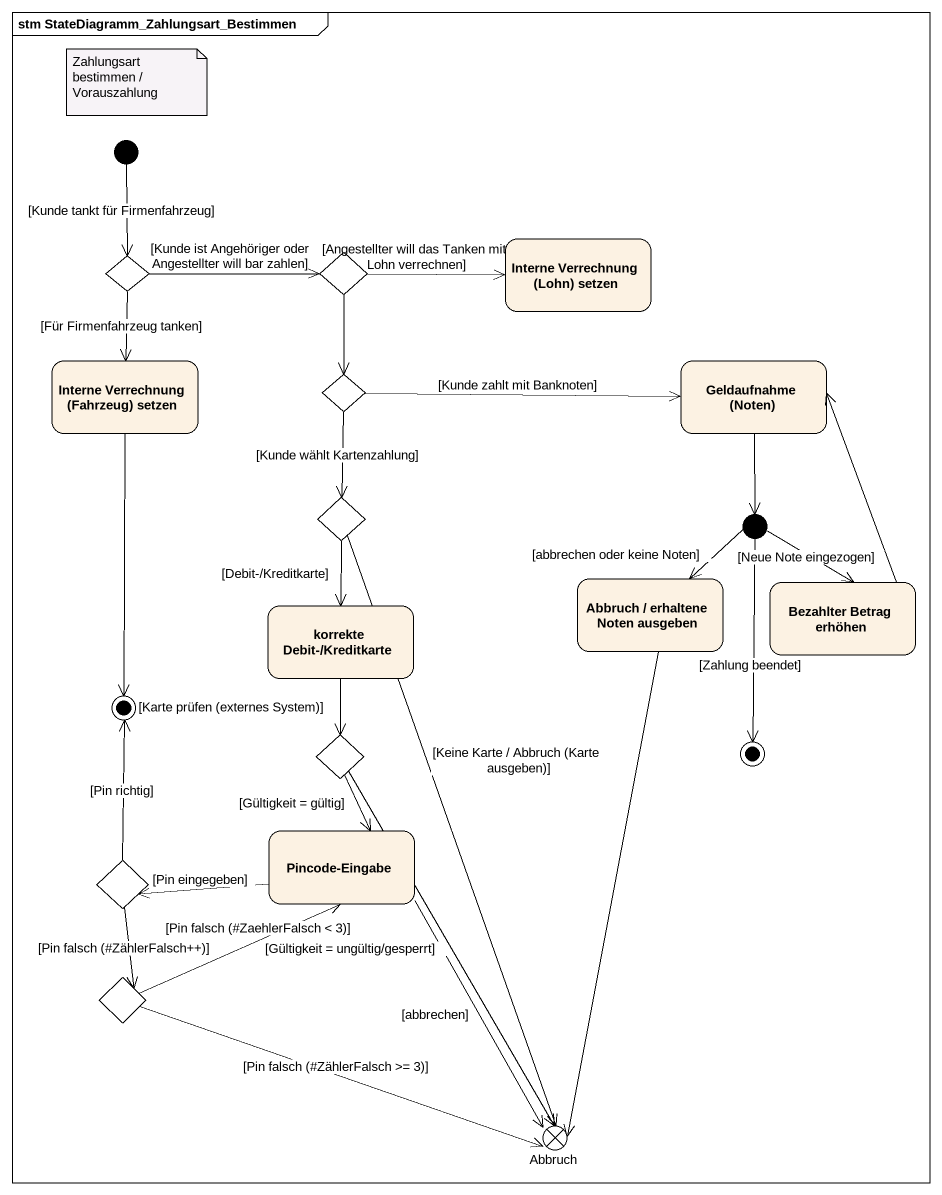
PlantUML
@startuml
mainframe stm StateDiagramm_Zahlungsart_Bestimmen
hide empty description
state choice1 <<choice>>
state choice2 <<choice>>
state "Interne Verrechnung (Lohn) setzen" as Interne_Verrechnung_Lohn
state "Interne Verrechnung (Fahrzeug) setzen" as Interne_Verrechnung
state "Geldaufnahme (Noten)" as Geldaufnahme_Noten
state choice3 <<choice>>
state choice4 <<choice>>
state junction1 <<choice>>
state "Abbruch / erhaltene Noten ausgeben" as Abbruch_erhaltene_Noten
state "Bezahlter Betrag erhöhen" as Bezahlter_Betrag_erhöhen
state "korrekte Debit-/Kreditkarte" as korrekte_Debit_Kreditkarte
state final1 <<end>>
state choice5 <<choice>>
state final2 <<end>>
state "Pincode-Eingabe" as Pincode_Eingabe
state choice6 <<choice>>
state choice7 <<choice>>
state Abbruch <<choice>>
[*] --> choice1 : [Kunde tankt für Firmenfahrzeug]
choice1 -right-> choice2 : [Kunde ist Angehöriger oder Angestellter will bar zahlen]
choice1 --> Interne_Verrechnung : [Für Firmenfahrzeug tanken]
choice2 -right-> Interne_Verrechnung_Lohn : [Angestellter will das Tanken mit Lohn verrechnen]
choice2 --> choice3
Interne_Verrechnung --> final1
Geldaufnahme_Noten --> junction1
choice3 -right-> Geldaufnahme_Noten : [Kunde zahlt mit Banknoten]
choice3 --> choice4 : [Kunde wählt Kartenzahlung]
choice4 --> korrekte_Debit_Kreditkarte : [Debit-/Kreditkarte]
choice4 --> Abbruch : [Keine Karte / Abbruch (Karte ausgeben)]
junction1 --> Abbruch_erhaltene_Noten : [abbrechen oder keine Noten]
junction1 --> Bezahlter_Betrag_erhöhen : [Neue Note eingezogen]
junction1 --> final2 : [Zahlung beendet]
Abbruch_erhaltene_Noten --> Abbruch
Bezahlter_Betrag_erhöhen -up-> Geldaufnahme_Noten
korrekte_Debit_Kreditkarte --> choice5 : [Karte prüfen (externes System)]
choice5 --> Pincode_Eingabe : [Gültigkeit = gültig]
choice5 --> Abbruch : [Gültigkeit = ungültig/gesperrt]
Pincode_Eingabe -left-> choice6 : [Pin eingegeben]
Pincode_Eingabe --> Abbruch : [abbrechen]
choice6 -up-> final1 : [Pin richtig]
choice6 --> choice7 : [Pin falsch (#ZählerFalsch++)]
choice7 -up-> Pincode_Eingabe : [Pin falsch (#ZaehlerFalsch < 3)]
choice7 -right-> Abbruch : [Pin falsch (#ZählerFalsch >= 3)]
note as N1
  Zahlungsart bestimmen / Vorauszahlung
end note
@enduml
